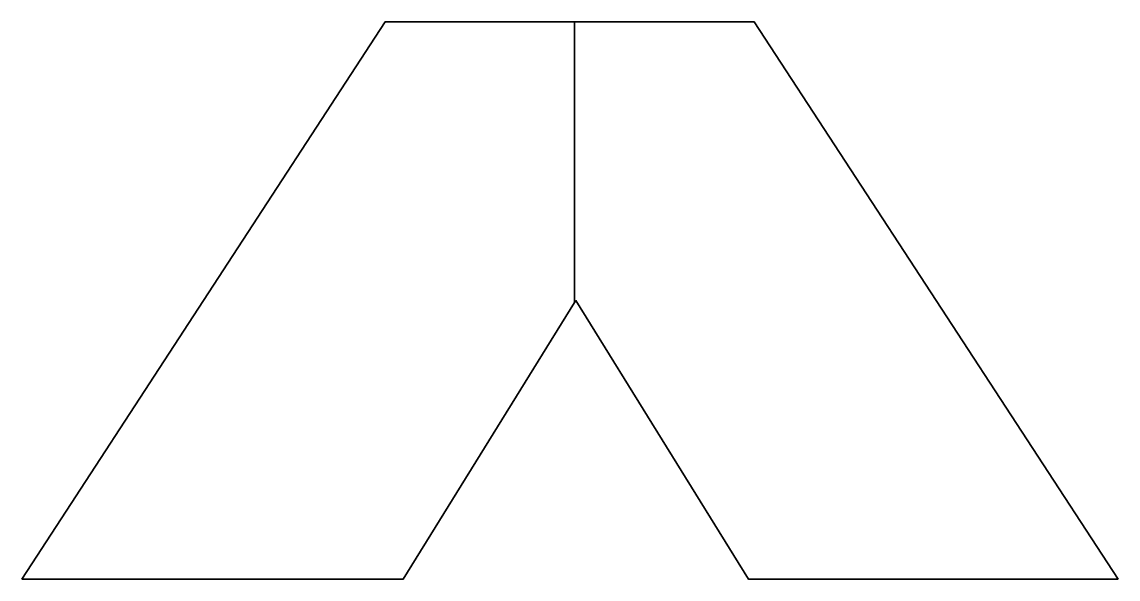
# Model space of a CAD drawing. Header units: metres. Extents: x -0.78 to 0.78, y -0.4 to 0.39.
import ezdxf

# ---------------------------------------------------------------- set-up
doc = ezdxf.new("R2010")
doc.units = ezdxf.units.M

msp = doc.modelspace()

# ---------------------------------------------------------------- linework, layer by layer
at = {"layer": 'Avara A'}
for points in [[(0.008324, -0.006748, -0.003073), (-0.234744, -0.398766, -0.106206), (-0.775102, -0.398766, -0.335478), (-0.260084, 0.391361, -0.116957), (0.008324, 0.391373, -0.003073)], [(0.008324, 0.391373, -0.003073), (-0.260066, 0.391361, 0.110852), (-0.775052, -0.398766, 0.329451), (-0.234729, -0.398766, 0.100097), (0.008324, -0.006748, -0.003073)], [(0.008324, -0.006748, -0.003073), (0.01022, -0.003691, -0.002269), (0.255185, -0.398766, 0.101669), (0.779095, -0.398766, 0.323962), (0.262975, 0.391384, 0.104974), (0.008324, 0.391373, -0.003073)], [(0.008324, 0.391373, -0.003073), (0.262959, 0.391384, -0.111159), (0.779045, -0.398766, -0.330224), (0.255169, -0.398766, -0.107852), (0.01022, -0.003691, -0.003877), (0.008324, -0.006748, -0.003073)]]:
    msp.add_polyline3d(points, close=True, dxfattribs=at)
for points in [[(-0.260066, 0.391361, 0.110852), (-0.775103, -0.398766, -0.335478), (-0.775052, -0.398766, 0.329451)], [(-0.260066, 0.391361, 0.110852), (-0.260084, 0.391361, -0.116957), (-0.775103, -0.398766, -0.335478)], [(0.008324, 0.391373, -0.003073), (-0.260084, 0.391361, -0.116957), (-0.260066, 0.391361, 0.110852)], [(0.008324, 0.391373, -0.003073), (0.262975, 0.391384, 0.104974), (0.262959, 0.391384, -0.111159)], [(0.262959, 0.391384, -0.111159), (0.779095, -0.398766, 0.323962), (0.779045, -0.398766, -0.330224)], [(0.262959, 0.391384, -0.111159), (0.262975, 0.391384, 0.104974), (0.779095, -0.398766, 0.323962)], [(-0.234729, -0.398766, 0.100097), (-0.234744, -0.398766, -0.106206), (0.008324, -0.006748, -0.003073)], [(0.255169, -0.398766, -0.107852), (0.01022, -0.003691, -0.002269), (0.01022, -0.003691, -0.003877)], [(0.255169, -0.398766, -0.107852), (0.255185, -0.398766, 0.101669), (0.01022, -0.003691, -0.002269)], [(-0.775052, -0.398766, 0.329451), (-0.775103, -0.398766, -0.335478), (-0.234744, -0.398766, -0.106206)], [(-0.775052, -0.398766, 0.329451), (-0.234744, -0.398766, -0.106206), (-0.234729, -0.398766, 0.100097)], [(0.779045, -0.398766, -0.330224), (0.255185, -0.398766, 0.101669), (0.255169, -0.398766, -0.107852)], [(0.779045, -0.398766, -0.330224), (0.779095, -0.398766, 0.323962), (0.255185, -0.398766, 0.101669)]]:
    msp.add_3dface(points, dxfattribs=at)

doc.saveas('drawing.dxf')
